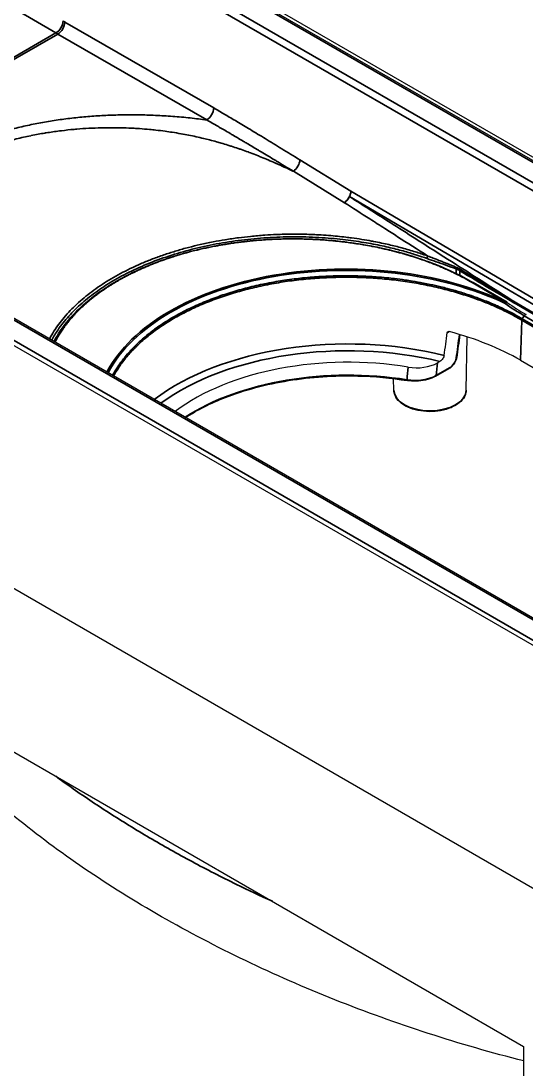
# Model space of a CAD drawing. Header units: millimetres. Extents: x 68 to 2000, y 100 to 2870.
# Drawn here: x 1371.3 to 1396.7, y 859.8 to 912.6 of the extents above; entities that cross this region are included whole.
import ezdxf

# ---------------------------------------------------------------- set-up
doc = ezdxf.new("R2010")
doc.units = ezdxf.units.MM
doc.header["$LTSCALE"] = 10
doc.layers.add('_Sichtbarkanten', color=7, linetype='Continuous', lineweight=25)
doc.layers.add('Sichtbar schmal (ISO)', color=7, linetype='Continuous', lineweight=35)

msp = doc.modelspace()

# ---------------------------------------------------------------- linework, layer by layer
at = {"layer": '_Sichtbarkanten'}
for p, q in [((1200.551, 982.347), (1554.104, 778.223)), ((1268.434, 979.842), (1549.869, 817.355)), ((1268.893, 979.754), (1549.614, 817.68)), ((1529.887, 805.826), (1248.465, 968.305)), ((1528.295, 805.371), (1247.573, 967.446)), ((1395.76, 898.433), (1394.048, 899.438)), ((1393.698, 893.998), (1393.755, 896.687)), ((1392.376, 895.452), (1392.254, 895.382)), ((1396.444, 895.512), (1405.884, 890.062)), ((1392.167, 894.702), (1392.838, 895.09)), ((1390.055, 893.998), (1390.042, 894.581)), ((1358.059, 883.163), (1396.596, 860.913)), ((1396.596, 860.913), (1396.596, 859.362))]:
    msp.add_line(p, q, dxfattribs=at)
msp.add_arc((1395.709, 898.346), 0.1, 54.9388, 59.5689, dxfattribs=at)
for centre, major_axis, ratio, start_param, end_param in [((689.228, 543.254), (563.407, 830.526), 0.524834, 5.465776, 5.467197), ((1387.74, 890.487), (12.309, 0), 0.57735, 0.785398, 1.142974), ((1387.74, 889.058), (-11, 0), 0.57735, 4.432819, 5.627663), ((1391.187, 895.995), (-1.505, 0.004), 0.575912, 1.295411, 2.360834)]:
    msp.add_ellipse(centre, major_axis=major_axis, ratio=ratio, start_param=start_param, end_param=end_param, dxfattribs=at)
for points, knots in [([(1372.912, 896.455), (1372.958, 896.543), (1373.007, 896.63), (1373.5, 897.456), (1374.15, 898.16), (1375.783, 899.402), (1376.79, 899.955), (1379.026, 900.835), (1380.284, 901.173), (1382.887, 901.593), (1384.263, 901.681), (1386.963, 901.6), (1388.32, 901.431), (1390.846, 900.858), (1392.047, 900.448), (1393.427, 899.785), (1393.745, 899.616), (1394.048, 899.438)], [0.719826, 0.719826, 0.719826, 0.719826, 0.813029, 0.813029, 1.614012, 1.614012, 2.424949, 2.424949, 3.237611, 3.237611, 4.04865, 4.04865, 4.859026, 4.859026, 5.669679, 5.669679, 5.925894, 5.925894, 5.925894, 5.925894]), ([(1392.747, 896.902), (1392.748, 896.91), (1392.751, 896.918), (1392.76, 896.934), (1392.768, 896.941), (1392.785, 896.952), (1392.796, 896.955), (1392.82, 896.958), (1392.833, 896.957), (1392.846, 896.953), (1392.846, 896.953), (1392.847, 896.953)], [0.00197055, 0.00197055, 0.00197055, 0.00197055, 0.0076791, 0.0076791, 0.0153582, 0.0153582, 0.02333262, 0.02333262, 0.03130704, 0.03130704, 0.03156747, 0.03156747, 0.03156747, 0.03156747]), ([(1392.588, 895.754), (1392.584, 895.732), (1392.577, 895.704), (1392.556, 895.652), (1392.537, 895.618), (1392.501, 895.564), (1392.475, 895.534), (1392.429, 895.489), (1392.4, 895.466), (1392.376, 895.452)], [-0.30703041, -0.30703041, -0.30703041, -0.30703041, -0.29054459, -0.29054459, -0.27133575, -0.27133575, -0.25125977, -0.25125977, -0.23076191, -0.23076191, -0.23076191, -0.23076191]), ([(1393.224, 895.644), (1393.217, 895.597), (1393.203, 895.547), (1393.163, 895.449), (1393.138, 895.401), (1393.079, 895.31), (1393.044, 895.266), (1392.969, 895.186), (1392.928, 895.15), (1392.87, 895.109), (1392.854, 895.099), (1392.838, 895.09)], [0, 0, 0, 0, 0.0332534, 0.0332534, 0.065591, 0.065591, 0.0984492, 0.0984492, 0.132874, 0.132874, 0.1457256, 0.1457256, 0.1457256, 0.1457256]), ([(1379.549, 892.624), (1380.147, 893.005), (1380.826, 893.346), (1382.539, 894.012), (1383.617, 894.3), (1385.878, 894.667), (1387.06, 894.745), (1389.077, 894.693), (1389.916, 894.615), (1390.728, 894.484)], [6.232826, 6.232826, 6.232826, 6.232826, 6.475912, 6.475912, 6.794462, 6.794462, 7.113268, 7.113268, 7.342355, 7.342355, 7.342355, 7.342355]), ([(1392.167, 894.702), (1392.048, 894.634), (1391.909, 894.577), (1391.614, 894.495), (1391.455, 894.469), (1391.136, 894.447), (1390.973, 894.452), (1390.787, 894.475), (1390.757, 894.479), (1390.728, 894.484)], [0, 0, 0, 0, 0.0985951, 0.0985951, 0.1950882, 0.1950882, 0.29103, 0.29103, 0.3090772, 0.3090772, 0.3090772, 0.3090772]), ([(1393.698, 893.998), (1393.695, 893.885), (1393.664, 893.773), (1393.549, 893.559), (1393.461, 893.456), (1393.235, 893.27), (1393.094, 893.187), (1392.776, 893.052), (1392.598, 893), (1392.226, 892.932), (1392.031, 892.916), (1391.643, 892.921), (1391.449, 892.942), (1391.083, 893.019), (1390.91, 893.075), (1390.6, 893.219), (1390.464, 893.306), (1390.245, 893.506), (1390.162, 893.618), (1390.076, 893.822), (1390.057, 893.909), (1390.055, 893.998)], [2.368537, 2.368537, 2.368537, 2.368537, 2.65779, 2.65779, 2.965652, 2.965652, 3.292478, 3.292478, 3.621661, 3.621661, 3.949316, 3.949316, 4.276354, 4.276354, 4.604191, 4.604191, 4.933501, 4.933501, 5.258891, 5.258891, 5.485444, 5.485444, 5.485444, 5.485444]), ([(1396.596, 860.179), (1396.498, 860.204), (1396.401, 860.229), (1396.303, 860.254), (1393.07, 861.087), (1389.864, 862.141), (1386.793, 863.379), (1383.722, 864.617), (1380.787, 866.04), (1378.088, 867.598), (1375.388, 869.157), (1372.924, 870.852), (1370.78, 872.625), (1368.635, 874.397), (1366.81, 876.249), (1365.367, 878.115), (1365.002, 878.587), (1364.661, 879.06), (1364.346, 879.533)], [0.0950371, 0.0950371, 0.0950371, 0.0950371, 0.1010675, 0.1010675, 0.1010675, 0.3005338, 0.3005338, 0.3005338, 0.5, 0.5, 0.5, 0.6994662, 0.6994662, 0.6994662, 0.8989325, 0.8989325, 0.8989325, 0.9493881, 0.9493881, 0.9493881, 0.9493881])]:
    msp.add_open_spline(points, degree=3, knots=knots, dxfattribs=at)
for points in [[(1374.332, 898.395), (1374.334, 898.396), (1374.336, 898.397), (1374.337, 898.398)], [(1395.767, 898.428), (1396.083, 898.206), (1396.4, 898.001), (1396.717, 897.815)], [(1393.383, 896.803), (1393.33, 896.417), (1393.277, 896.031), (1393.224, 895.644)]]:
    msp.add_open_spline(points, degree=3, dxfattribs=at)
at = {"layer": 'Sichtbar schmal (ISO)'}
for p, q in [((1549.744, 817.343), (1268.309, 979.829)), ((1267.425, 979.312), (1548.848, 816.833)), ((1548.671, 816.53), (1267.249, 979.009)), ((1373.016, 912.016), (1266.893, 973.938)), ((1529.762, 805.813), (1248.34, 968.293)), ((1247.443, 967.783), (1528.878, 805.296)), ((1380.97, 908.233), (1373.462, 912.567)), ((1359.488, 904.206), (1373.016, 912.016)), ((1359.581, 904.152), (1373.108, 911.962)), ((1380.616, 907.627), (1373.108, 911.962)), ((1387.888, 904.035), (1385.317, 905.616)), ((1387.557, 903.457), (1384.985, 905.039)), ((1407.81, 892.007), (1387.818, 903.764)), ((1407.878, 892.279), (1387.888, 904.035)), ((1393.195, 900.113), (1393.192, 899.898)), ((1393.382, 900.021), (1393.379, 899.804)), ((1395.71, 898.428), (1393.998, 899.433)), ((1407.647, 891.629), (1396.232, 898.333)), ((1407.661, 891.684), (1396.246, 898.387)), ((1396.444, 895.512), (1396.504, 897.536)), ((1407.356, 891.158), (1396.504, 897.536)), ((1396.618, 897.759), (1396.526, 897.604)), ((1407.378, 891.226), (1396.526, 897.604)), ((1407.472, 891.387), (1396.618, 897.759)), ((1392.838, 896.955), (1392.747, 896.902)), ((1392.188, 894.741), (1392.859, 895.128))]:
    msp.add_line(p, q, dxfattribs=at)
for centre, major_axis, ratio, start_param, end_param in [((1373.018, 912.423), (0.252, 0.432), 0.574372, 3.929636, 5.482984), ((1373.108, 912.37), (0.25, 0.433), 0.57735, 3.926992, 5.480334), ((1373.803, 934.987), (-11.822, 23.789), 0.585277, 2.413998, 2.418965), ((1373.108, 932.374), (-12.5, 21.651), 0.57735, 2.350959, 2.356194), ((1380.616, 908.036), (0.25, 0.433), 0.57735, 3.926991, 5.480334), ((1384.963, 905.419), (0.262, 0.426), 0.55888, 4.038057, 5.496129), ((1387.534, 903.838), (0.262, 0.426), 0.55888, 4.037901, 5.496128), ((1387.534, 903.838), (-0.269, -0.421), 0.567889, 0.905698, 1.752685), ((1387.534, 903.838), (0.253, 0.431), 0.572153, 4.873491, 5.484932), ((1385.072, 893.894), (-13.356, 0.101), 0.582329, 5.215995, 5.216644), ((1391.777, 900.687), (-0.0338, -0.0941), 0.416896, 3.928616, 5.390149), ((1387.739, 892.714), (12.695, -0.097), 0.582366, 0.896391, 2.852787), ((1387.738, 892.691), (12.625, -0.097), 0.58238, 0.896378, 2.853201), ((1393.258, 900.156), (-0.0367, -0.093), 0.555153, 4.561937, 5.39987), ((1393.453, 900.061), (-0.0512, -0.0859), 0.567728, 4.694265, 5.48847), ((1381.372, 907.789), (-19.075, 11.786), 0.012912, 2.261379, 2.473002), ((1383.36, 906.443), (-16.94, 10.37), 0.015382, 2.213229, 2.443185), ((1393.998, 899.352), (0.0507, 0.0862), 0.57229, 0.000001, 0.789724), ((1395.709, 898.346), (0.0507, 0.0862), 0.57229, 0, 0.789725), ((1395.709, 898.346), (0.0574, 0.0819), 0.509929, 6.283147, 7.878789), ((1395.709, 898.346), (0.0429, 0.0903), 0.507599, 0.742201, 1.509682), ((1395.036, 911.076), (7.411, -14.094), 0.487829, 5.522704, 5.617498), ((1396.302, 898.373), (-0.0506, -0.0862), 0.572217, 4.873156, 5.484595), ((1385.072, 893.892), (13.131, -0.1), 0.582366, 2.62738, 2.627601), ((1396.574, 897.574), (0.0502, 0.0865), 0.573981, 1.554727, 2.322739), ((1396.667, 897.729), (0.0506, 0.0862), 0.572499, 6.283135, 7.840696), ((1387.74, 889.255), (-12.257, 0), 0.57735, 4.305735, 5.634125), ((1387.74, 889.058), (-12.007, 0), 0.57735, 4.315929, 5.616717), ((613.862, 503.64), (624.096, 919.989), 0.524834, 5.467451, 5.468792), ((441.579, 374.839), (756.935, 1115.808), 0.524834, 5.50886, 5.509462), ((1392.891, 895.447), (-0.254, -0.341), 0.506793, 0.86671, 2.397666), ((1393.125, 895.658), (0.0991, -0.0137), 0.583356, 5.580624, 6.283185), ((1387.74, 888.403), (11.014, 0), 0.57735, 1.297024, 2.412778), ((296.649, 340.665), (870.3, 1213.531), 0.553427, 5.528311, 5.528849), ((1391.121, 895.361), (-1.505, 0.014), 0.578336, 1.304747, 2.364279), ((1392.117, 894.789), (0.05, -0.0866), 0.57735, 6.28318, 6.981317), ((1392.788, 895.176), (0.05, -0.0866), 0.57735, 0, 0.698132), ((1390.744, 894.582), (-0.016, -0.0987), 0.220752, 5.363323, 6.283187), ((1391.876, 894.011), (1.822, 0), 0.57735, 3.153936, 6.270842)]:
    msp.add_ellipse(centre, major_axis=major_axis, ratio=ratio, start_param=start_param, end_param=end_param, dxfattribs=at)
for points in [[(1385.317, 905.616), (1384.997, 905.812), (1384.386, 906.187), (1383.557, 906.694), (1382.808, 907.147), (1382.13, 907.552), (1381.518, 907.914), (1381.146, 908.131), (1380.97, 908.233)], [(1396.246, 898.387), (1395.061, 899.143), (1392.858, 900.548), (1390.118, 902.296), (1388.537, 903.305), (1387.818, 903.764)]]:
    msp.add_open_spline(points, degree=3, dxfattribs=at)
for points, knots in [([(1363.009, 902.173), (1363.075, 902.289), (1363.245, 902.573), (1363.591, 903.059), (1364.102, 903.65), (1364.759, 904.271), (1365.55, 904.882), (1366.436, 905.448), (1367.37, 905.943), (1368.302, 906.358), (1369.196, 906.694), (1370.033, 906.962), (1370.82, 907.177), (1371.581, 907.355), (1372.343, 907.506), (1373.121, 907.633), (1373.914, 907.734), (1374.715, 907.811), (1375.521, 907.862), (1376.339, 907.889), (1377.173, 907.89), (1378.025, 907.865), (1378.897, 907.813), (1379.795, 907.731), (1380.346, 907.664), (1380.616, 907.627)], [0.311186, 0.311186, 0.311186, 0.311186, 0.3333333, 0.3636364, 0.3939394, 0.4242424, 0.4545455, 0.4848485, 0.5151515, 0.5454545, 0.5757576, 0.6060606, 0.6363636, 0.6666667, 0.6969697, 0.7272727, 0.7575758, 0.7878788, 0.8181818, 0.8484848, 0.8787879, 0.9090909, 0.9393939, 0.969697, 1, 1, 1, 1]), ([(1384.985, 905.039), (1384.688, 905.219), (1384.403, 905.392), (1384.131, 905.556), (1384.109, 905.569), (1384.086, 905.583), (1384.064, 905.596), (1383.818, 905.745), (1383.582, 905.887), (1383.356, 906.022), (1383.313, 906.048), (1383.271, 906.073), (1383.229, 906.098), (1383.029, 906.218), (1382.838, 906.332), (1382.653, 906.442), (1382.593, 906.477), (1382.533, 906.513), (1382.475, 906.547), (1382.295, 906.654), (1382.123, 906.755), (1381.956, 906.853), (1381.901, 906.885), (1381.846, 906.917), (1381.792, 906.949), (1381.609, 907.056), (1381.434, 907.158), (1381.265, 907.256), (1381.235, 907.273), (1381.205, 907.29), (1381.176, 907.307), (1380.98, 907.42), (1380.793, 907.527), (1380.616, 907.627)], [0, 0, 0, 0, 0.1540501, 0.1540501, 0.1540501, 0.1666667, 0.1666667, 0.1666667, 0.3069509, 0.3069509, 0.3069509, 0.3333333, 0.3333333, 0.3333333, 0.4590457, 0.4590457, 0.4590457, 0.5, 0.5, 0.5, 0.6250424, 0.6250424, 0.6250424, 0.6666667, 0.6666667, 0.6666667, 0.8081362, 0.8081362, 0.8081362, 0.8333333, 0.8333333, 0.8333333, 1, 1, 1, 1]), ([(1363.746, 901.747), (1363.757, 901.772), (1363.768, 901.796), (1363.779, 901.82), (1363.815, 901.901), (1363.854, 901.983), (1363.897, 902.066), (1363.932, 902.135), (1363.97, 902.205), (1364.012, 902.277), (1364.065, 902.371), (1364.124, 902.467), (1364.189, 902.566), (1364.234, 902.635), (1364.283, 902.706), (1364.334, 902.778), (1364.414, 902.889), (1364.502, 903.003), (1364.599, 903.12), (1364.655, 903.188), (1364.714, 903.257), (1364.777, 903.327), (1364.892, 903.455), (1365.018, 903.587), (1365.155, 903.719), (1365.219, 903.781), (1365.286, 903.843), (1365.355, 903.905), (1365.511, 904.046), (1365.68, 904.187), (1365.857, 904.325), (1365.925, 904.377), (1365.993, 904.429), (1366.063, 904.48), (1366.26, 904.625), (1366.467, 904.765), (1366.68, 904.899), (1366.743, 904.939), (1366.807, 904.979), (1366.871, 905.017), (1367.101, 905.156), (1367.337, 905.287), (1367.576, 905.41), (1367.629, 905.437), (1367.682, 905.464), (1367.736, 905.491), (1367.988, 905.616), (1368.241, 905.732), (1368.492, 905.839), (1368.532, 905.856), (1368.572, 905.873), (1368.611, 905.889), (1368.874, 905.998), (1369.132, 906.096), (1369.384, 906.185), (1369.409, 906.194), (1369.435, 906.203), (1369.46, 906.212), (1369.723, 906.303), (1369.977, 906.384), (1370.225, 906.457), (1370.237, 906.461), (1370.25, 906.465), (1370.262, 906.468), (1370.52, 906.544), (1370.769, 906.61), (1371.014, 906.67), (1371.261, 906.731), (1371.502, 906.785), (1371.743, 906.834), (1371.752, 906.836), (1371.762, 906.838), (1371.771, 906.84), (1372.001, 906.886), (1372.231, 906.928), (1372.462, 906.967), (1372.483, 906.97), (1372.503, 906.973), (1372.523, 906.977), (1372.744, 907.012), (1372.967, 907.044), (1373.192, 907.073), (1373.224, 907.077), (1373.256, 907.081), (1373.288, 907.085), (1373.502, 907.111), (1373.717, 907.134), (1373.933, 907.154), (1373.977, 907.158), (1374.021, 907.162), (1374.065, 907.165), (1374.27, 907.183), (1374.475, 907.197), (1374.681, 907.208), (1374.736, 907.211), (1374.792, 907.214), (1374.847, 907.216), (1375.042, 907.225), (1375.237, 907.231), (1375.433, 907.235), (1375.5, 907.236), (1375.567, 907.237), (1375.634, 907.238), (1375.818, 907.239), (1376.004, 907.238), (1376.19, 907.235), (1376.269, 907.233), (1376.348, 907.232), (1376.427, 907.229), (1376.603, 907.224), (1376.78, 907.216), (1376.957, 907.207), (1377.049, 907.201), (1377.141, 907.196), (1377.233, 907.189), (1377.399, 907.178), (1377.567, 907.164), (1377.735, 907.148), (1377.84, 907.138), (1377.944, 907.128), (1378.05, 907.116), (1378.207, 907.099), (1378.365, 907.079), (1378.524, 907.058), (1378.641, 907.042), (1378.758, 907.025), (1378.875, 907.007), (1379.024, 906.985), (1379.173, 906.96), (1379.32, 906.934), (1379.45, 906.911), (1379.579, 906.887), (1379.705, 906.862), (1379.834, 906.836), (1379.961, 906.81), (1380.084, 906.783), (1380.215, 906.754), (1380.341, 906.725), (1380.462, 906.696), (1380.565, 906.671), (1380.664, 906.646), (1380.76, 906.622), (1380.881, 906.59), (1380.997, 906.559), (1381.109, 906.528), (1381.19, 906.506), (1381.269, 906.483), (1381.346, 906.461), (1381.46, 906.427), (1381.572, 906.394), (1381.68, 906.36), (1381.745, 906.34), (1381.81, 906.32), (1381.873, 906.299), (1381.986, 906.263), (1382.097, 906.226), (1382.206, 906.189), (1382.259, 906.171), (1382.312, 906.152), (1382.364, 906.134), (1382.478, 906.094), (1382.59, 906.054), (1382.7, 906.013), (1382.743, 905.997), (1382.787, 905.981), (1382.83, 905.965), (1382.945, 905.922), (1383.058, 905.878), (1383.171, 905.834), (1383.206, 905.82), (1383.241, 905.806), (1383.276, 905.792), (1383.395, 905.744), (1383.512, 905.697), (1383.628, 905.648), (1383.656, 905.636), (1383.685, 905.624), (1383.713, 905.612), (1383.836, 905.56), (1383.958, 905.508), (1384.079, 905.455), (1384.1, 905.445), (1384.122, 905.436), (1384.143, 905.426), (1384.271, 905.37), (1384.397, 905.313), (1384.523, 905.255), (1384.537, 905.249), (1384.552, 905.242), (1384.566, 905.235), (1384.698, 905.175), (1384.83, 905.113), (1384.961, 905.05), (1384.969, 905.046), (1384.977, 905.043), (1384.985, 905.039)], [0.362181, 0.362181, 0.362181, 0.362181, 0.3653846, 0.3653846, 0.3653846, 0.3759015, 0.3759015, 0.3759015, 0.3846154, 0.3846154, 0.3846154, 0.3959323, 0.3959323, 0.3959323, 0.4038462, 0.4038462, 0.4038462, 0.4160173, 0.4160173, 0.4160173, 0.4230769, 0.4230769, 0.4230769, 0.4361428, 0.4361428, 0.4361428, 0.4423077, 0.4423077, 0.4423077, 0.4562642, 0.4562642, 0.4562642, 0.4615385, 0.4615385, 0.4615385, 0.4763755, 0.4763755, 0.4763755, 0.4807692, 0.4807692, 0.4807692, 0.4964795, 0.4964795, 0.4964795, 0.5, 0.5, 0.5, 0.5165819, 0.5165819, 0.5165819, 0.5192308, 0.5192308, 0.5192308, 0.5366847, 0.5366847, 0.5366847, 0.5384615, 0.5384615, 0.5384615, 0.5567716, 0.5567716, 0.5567716, 0.5576923, 0.5576923, 0.5576923, 0.5768472, 0.5768472, 0.5768472, 0.5961538, 0.5961538, 0.5961538, 0.5969177, 0.5969177, 0.5969177, 0.6153846, 0.6153846, 0.6153846, 0.6170046, 0.6170046, 0.6170046, 0.6346154, 0.6346154, 0.6346154, 0.6371231, 0.6371231, 0.6371231, 0.6538462, 0.6538462, 0.6538462, 0.6572362, 0.6572362, 0.6572362, 0.6730769, 0.6730769, 0.6730769, 0.6773304, 0.6773304, 0.6773304, 0.6923077, 0.6923077, 0.6923077, 0.6974199, 0.6974199, 0.6974199, 0.7115385, 0.7115385, 0.7115385, 0.7175059, 0.7175059, 0.7175059, 0.7307692, 0.7307692, 0.7307692, 0.7376106, 0.7376106, 0.7376106, 0.75, 0.75, 0.75, 0.7577045, 0.7577045, 0.7577045, 0.7692308, 0.7692308, 0.7692308, 0.7776996, 0.7776996, 0.7776996, 0.7884615, 0.7884615, 0.7884615, 0.7979393, 0.7979393, 0.7979393, 0.8076923, 0.8076923, 0.8076923, 0.8181086, 0.8181086, 0.8181086, 0.8269231, 0.8269231, 0.8269231, 0.8380823, 0.8380823, 0.8380823, 0.8461538, 0.8461538, 0.8461538, 0.858153, 0.858153, 0.858153, 0.8653846, 0.8653846, 0.8653846, 0.8782757, 0.8782757, 0.8782757, 0.8846154, 0.8846154, 0.8846154, 0.8983804, 0.8983804, 0.8983804, 0.9038462, 0.9038462, 0.9038462, 0.918469, 0.918469, 0.918469, 0.9230769, 0.9230769, 0.9230769, 0.9385503, 0.9385503, 0.9385503, 0.9423077, 0.9423077, 0.9423077, 0.9586604, 0.9586604, 0.9586604, 0.9615385, 0.9615385, 0.9615385, 0.9787999, 0.9787999, 0.9787999, 0.9807692, 0.9807692, 0.9807692, 0.9988841, 0.9988841, 0.9988841, 1, 1, 1, 1]), ([(1391.773, 900.764), (1391.241, 901.103), (1390.731, 901.429), (1390.243, 901.741), (1390.023, 901.881), (1389.808, 902.019), (1389.597, 902.154), (1389.339, 902.318), (1389.088, 902.479), (1388.842, 902.636), (1388.395, 902.922), (1387.966, 903.196), (1387.557, 903.457)], [0, 0, 0, 0, 0.333333, 0.333333, 0.333333, 0.483465, 0.483465, 0.483465, 0.666667, 0.666667, 0.666667, 1, 1, 1, 1]), ([(1391.773, 900.764), (1391.6, 900.826), (1391.413, 900.89), (1391.211, 900.954), (1391.009, 901.019), (1390.792, 901.084), (1390.558, 901.149), (1390.523, 901.159), (1390.488, 901.168), (1390.452, 901.178), (1390.249, 901.233), (1390.032, 901.287), (1389.802, 901.341), (1389.561, 901.396), (1389.305, 901.451), (1389.03, 901.503), (1388.995, 901.509), (1388.961, 901.516), (1388.926, 901.522), (1388.611, 901.58), (1388.273, 901.634), (1387.912, 901.682), (1387.822, 901.694), (1387.731, 901.706), (1387.638, 901.717), (1387.358, 901.75), (1387.065, 901.779), (1386.755, 901.803), (1386.593, 901.816), (1386.427, 901.827), (1386.258, 901.836), (1385.996, 901.85), (1385.727, 901.86), (1385.459, 901.866), (1385.269, 901.869), (1385.079, 901.87), (1384.889, 901.869), (1384.639, 901.867), (1384.389, 901.861), (1384.14, 901.851), (1383.94, 901.843), (1383.74, 901.832), (1383.54, 901.819), (1383.303, 901.803), (1383.067, 901.783), (1382.832, 901.759), (1382.627, 901.738), (1382.422, 901.715), (1382.219, 901.689), (1381.991, 901.659), (1381.766, 901.626), (1381.542, 901.59), (1381.338, 901.556), (1381.135, 901.52), (1380.934, 901.481), (1380.718, 901.439), (1380.505, 901.394), (1380.293, 901.346), (1380.093, 901.3), (1379.895, 901.251), (1379.699, 901.2), (1379.495, 901.146), (1379.293, 901.09), (1379.095, 901.03), (1378.902, 900.972), (1378.711, 900.911), (1378.523, 900.848), (1378.331, 900.783), (1378.142, 900.715), (1377.956, 900.644), (1377.774, 900.575), (1377.594, 900.503), (1377.418, 900.429), (1377.238, 900.353), (1377.062, 900.274), (1376.89, 900.193), (1376.721, 900.114), (1376.555, 900.032), (1376.394, 899.948), (1376.229, 899.862), (1376.068, 899.774), (1375.912, 899.683), (1375.757, 899.594), (1375.606, 899.502), (1375.46, 899.408), (1375.312, 899.314), (1375.168, 899.217), (1375.029, 899.118), (1374.89, 899.02), (1374.756, 898.919), (1374.626, 898.817), (1374.495, 898.714), (1374.369, 898.609), (1374.248, 898.502), (1374.127, 898.396), (1374.011, 898.288), (1373.9, 898.178), (1373.788, 898.069), (1373.682, 897.957), (1373.58, 897.845), (1373.478, 897.731), (1373.381, 897.616), (1373.289, 897.499), (1373.199, 897.385), (1373.114, 897.269), (1373.033, 897.152), (1372.95, 897.031), (1372.873, 896.909), (1372.801, 896.786), (1372.762, 896.719), (1372.725, 896.652), (1372.689, 896.584)], [0, 0, 0, 0, 0.0333333, 0.0333333, 0.0333333, 0.0666667, 0.0666667, 0.0666667, 0.0716114, 0.0716114, 0.0716114, 0.1, 0.1, 0.1, 0.1296221, 0.1296221, 0.1296221, 0.1333333, 0.1333333, 0.1333333, 0.1666667, 0.1666667, 0.1666667, 0.1749746, 0.1749746, 0.1749746, 0.2, 0.2, 0.2, 0.2130561, 0.2130561, 0.2130561, 0.2333333, 0.2333333, 0.2333333, 0.2476981, 0.2476981, 0.2476981, 0.2666667, 0.2666667, 0.2666667, 0.2819016, 0.2819016, 0.2819016, 0.3, 0.3, 0.3, 0.3157538, 0.3157538, 0.3157538, 0.3333333, 0.3333333, 0.3333333, 0.349394, 0.349394, 0.349394, 0.3666667, 0.3666667, 0.3666667, 0.3830033, 0.3830033, 0.3830033, 0.4, 0.4, 0.4, 0.4164868, 0.4164868, 0.4164868, 0.4333333, 0.4333333, 0.4333333, 0.4498342, 0.4498342, 0.4498342, 0.4666667, 0.4666667, 0.4666667, 0.4831905, 0.4831905, 0.4831905, 0.5, 0.5, 0.5, 0.51661, 0.51661, 0.51661, 0.5333333, 0.5333333, 0.5333333, 0.5499662, 0.5499662, 0.5499662, 0.5666667, 0.5666667, 0.5666667, 0.5833173, 0.5833173, 0.5833173, 0.6, 0.6, 0.6, 0.616806, 0.616806, 0.616806, 0.6333333, 0.6333333, 0.6333333, 0.6504177, 0.6504177, 0.6504177, 0.6596625, 0.6596625, 0.6596625, 0.6596625]), ([(1391.725, 900.639), (1391.554, 900.701), (1391.182, 900.827), (1390.534, 901.021), (1389.787, 901.212), (1388.921, 901.394), (1387.913, 901.555), (1386.771, 901.678), (1385.455, 901.744), (1384.145, 901.729), (1382.846, 901.637), (1381.561, 901.468), (1380.32, 901.226), (1379.129, 900.912), (1377.997, 900.528), (1376.936, 900.079), (1375.965, 899.573), (1375.087, 899.011), (1374.31, 898.398), (1373.646, 897.744), (1373.149, 897.115), (1372.895, 896.7), (1372.799, 896.521)], [0, 0, 0, 0, 0.0333333, 0.0666667, 0.1, 0.1333333, 0.1666667, 0.2, 0.2333333, 0.2666667, 0.3, 0.3333333, 0.3666667, 0.4, 0.4333333, 0.4666667, 0.5, 0.5333333, 0.5666667, 0.6, 0.6333333, 0.6581402, 0.6581402, 0.6581402, 0.6581402]), ([(1393.998, 899.433), (1393.877, 899.504), (1393.76, 899.57), (1393.646, 899.632), (1393.639, 899.636), (1393.632, 899.64), (1393.624, 899.644), (1393.52, 899.7), (1393.419, 899.753), (1393.322, 899.802), (1393.307, 899.81), (1393.292, 899.817), (1393.278, 899.825), (1393.189, 899.869), (1393.105, 899.911), (1393.023, 899.95), (1393.003, 899.959), (1392.983, 899.968), (1392.964, 899.978), (1392.886, 900.014), (1392.81, 900.049), (1392.734, 900.083), (1392.713, 900.093), (1392.692, 900.103), (1392.67, 900.112), (1392.595, 900.146), (1392.519, 900.179), (1392.441, 900.211), (1392.42, 900.22), (1392.398, 900.23), (1392.377, 900.239), (1392.296, 900.272), (1392.214, 900.306), (1392.129, 900.34), (1392.108, 900.348), (1392.087, 900.356), (1392.066, 900.364), (1391.976, 900.4), (1391.883, 900.436), (1391.785, 900.472), (1391.766, 900.479), (1391.747, 900.486), (1391.728, 900.493), (1391.623, 900.531), (1391.513, 900.57), (1391.398, 900.61), (1391.382, 900.615), (1391.365, 900.621), (1391.349, 900.626), (1391.227, 900.668), (1391.099, 900.71), (1390.963, 900.752), (1390.95, 900.756), (1390.937, 900.76), (1390.924, 900.764), (1390.784, 900.807), (1390.637, 900.851), (1390.485, 900.894), (1390.473, 900.897), (1390.462, 900.9), (1390.45, 900.904), (1390.298, 900.946), (1390.141, 900.988), (1389.982, 901.028), (1389.969, 901.031), (1389.956, 901.034), (1389.942, 901.038), (1389.788, 901.076), (1389.632, 901.112), (1389.478, 901.147), (1389.46, 901.151), (1389.443, 901.155), (1389.425, 901.158), (1389.278, 901.191), (1389.133, 901.221), (1388.992, 901.248), (1388.967, 901.253), (1388.943, 901.258), (1388.92, 901.262), (1388.786, 901.288), (1388.656, 901.311), (1388.529, 901.333), (1388.5, 901.338), (1388.471, 901.343), (1388.442, 901.348), (1388.322, 901.367), (1388.206, 901.386), (1388.091, 901.403), (1388.057, 901.408), (1388.023, 901.413), (1387.99, 901.418), (1387.884, 901.433), (1387.78, 901.447), (1387.679, 901.46), (1387.64, 901.465), (1387.601, 901.47), (1387.563, 901.474), (1387.474, 901.485), (1387.388, 901.495), (1387.305, 901.504), (1387.26, 901.509), (1387.216, 901.514), (1387.173, 901.518), (1387.103, 901.525), (1387.037, 901.532), (1386.973, 901.538), (1386.924, 901.542), (1386.877, 901.547), (1386.831, 901.551), (1386.778, 901.555), (1386.726, 901.56), (1386.677, 901.564), (1386.627, 901.567), (1386.579, 901.571), (1386.532, 901.575), (1386.488, 901.578), (1386.445, 901.581), (1386.403, 901.584), (1386.354, 901.587), (1386.306, 901.59), (1386.258, 901.593), (1386.218, 901.595), (1386.178, 901.597), (1386.138, 901.6), (1386.09, 901.602), (1386.041, 901.605), (1385.992, 901.607), (1385.953, 901.609), (1385.913, 901.611), (1385.873, 901.612), (1385.823, 901.615), (1385.773, 901.616), (1385.724, 901.618), (1385.684, 901.62), (1385.645, 901.621), (1385.606, 901.622), (1385.555, 901.624), (1385.505, 901.625), (1385.454, 901.626), (1385.416, 901.627), (1385.378, 901.628), (1385.339, 901.628), (1385.288, 901.629), (1385.236, 901.63), (1385.185, 901.63), (1385.148, 901.631), (1385.11, 901.631), (1385.073, 901.631), (1385.021, 901.632), (1384.968, 901.632), (1384.916, 901.632), (1384.879, 901.631), (1384.843, 901.631), (1384.806, 901.631), (1384.753, 901.631), (1384.7, 901.63), (1384.647, 901.629), (1384.611, 901.629), (1384.575, 901.628), (1384.539, 901.627), (1384.486, 901.626), (1384.432, 901.625), (1384.378, 901.624), (1384.343, 901.623), (1384.308, 901.622), (1384.273, 901.621), (1384.219, 901.619), (1384.164, 901.617), (1384.11, 901.615), (1384.075, 901.613), (1384.041, 901.612), (1384.007, 901.61), (1383.952, 901.608), (1383.897, 901.605), (1383.842, 901.602), (1383.808, 901.601), (1383.775, 901.599), (1383.742, 901.597), (1383.686, 901.594), (1383.63, 901.59), (1383.574, 901.587), (1383.542, 901.585), (1383.509, 901.583), (1383.477, 901.58), (1383.42, 901.576), (1383.363, 901.572), (1383.307, 901.568), (1383.276, 901.565), (1383.244, 901.563), (1383.213, 901.56), (1383.156, 901.556), (1383.099, 901.551), (1383.042, 901.546), (1383.011, 901.543), (1382.98, 901.54), (1382.949, 901.537), (1382.892, 901.532), (1382.834, 901.526), (1382.776, 901.52), (1382.743, 901.517), (1382.709, 901.513), (1382.675, 901.51), (1382.618, 901.503), (1382.56, 901.497), (1382.5, 901.49), (1382.461, 901.485), (1382.421, 901.481), (1382.381, 901.476), (1382.323, 901.469), (1382.263, 901.461), (1382.202, 901.453), (1382.154, 901.447), (1382.104, 901.44), (1382.053, 901.433), (1381.994, 901.425), (1381.933, 901.416), (1381.87, 901.407), (1381.809, 901.398), (1381.746, 901.388), (1381.681, 901.378), (1381.62, 901.369), (1381.558, 901.358), (1381.493, 901.348), (1381.417, 901.335), (1381.338, 901.321), (1381.256, 901.307), (1381.192, 901.295), (1381.127, 901.283), (1381.059, 901.27), (1380.969, 901.253), (1380.877, 901.235), (1380.783, 901.215), (1380.714, 901.201), (1380.644, 901.187), (1380.574, 901.171), (1380.48, 901.151), (1380.385, 901.129), (1380.29, 901.107), (1380.219, 901.091), (1380.148, 901.074), (1380.078, 901.057), (1379.986, 901.034), (1379.895, 901.011), (1379.804, 900.987), (1379.733, 900.968), (1379.663, 900.949), (1379.593, 900.93), (1379.504, 900.906), (1379.415, 900.88), (1379.327, 900.855), (1379.256, 900.834), (1379.185, 900.813), (1379.115, 900.791), (1379.03, 900.765), (1378.945, 900.738), (1378.861, 900.711), (1378.79, 900.688), (1378.719, 900.664), (1378.649, 900.641), (1378.57, 900.614), (1378.493, 900.587), (1378.417, 900.56), (1378.345, 900.535), (1378.275, 900.509), (1378.205, 900.483), (1378.134, 900.456), (1378.065, 900.43), (1377.996, 900.403), (1377.925, 900.376), (1377.855, 900.348), (1377.786, 900.32), (1377.722, 900.294), (1377.658, 900.267), (1377.595, 900.24), (1377.525, 900.211), (1377.456, 900.181), (1377.388, 900.151), (1377.329, 900.125), (1377.272, 900.099), (1377.215, 900.073), (1377.145, 900.041), (1377.077, 900.009), (1377.01, 899.977), (1376.959, 899.953), (1376.908, 899.928), (1376.859, 899.904), (1376.79, 899.87), (1376.723, 899.836), (1376.658, 899.802), (1376.613, 899.779), (1376.569, 899.756), (1376.525, 899.733), (1376.458, 899.697), (1376.393, 899.662), (1376.329, 899.626), (1376.289, 899.604), (1376.249, 899.581), (1376.209, 899.559), (1376.144, 899.522), (1376.081, 899.485), (1376.018, 899.448), (1375.98, 899.425), (1375.942, 899.402), (1375.904, 899.379), (1375.842, 899.341), (1375.78, 899.302), (1375.718, 899.263), (1375.68, 899.239), (1375.643, 899.215), (1375.605, 899.19), (1375.544, 899.15), (1375.484, 899.11), (1375.423, 899.068), (1375.385, 899.042), (1375.346, 899.015), (1375.308, 898.988), (1375.249, 898.946), (1375.189, 898.903), (1375.13, 898.859), (1375.091, 898.831), (1375.053, 898.802), (1375.015, 898.773), (1374.957, 898.728), (1374.899, 898.683), (1374.841, 898.637), (1374.803, 898.607), (1374.766, 898.576), (1374.728, 898.545), (1374.672, 898.499), (1374.616, 898.451), (1374.561, 898.403), (1374.523, 898.37), (1374.486, 898.337), (1374.449, 898.304), (1374.395, 898.255), (1374.341, 898.205), (1374.288, 898.155), (1374.251, 898.12), (1374.214, 898.084), (1374.178, 898.048), (1374.126, 897.997), (1374.075, 897.945), (1374.025, 897.892), (1373.989, 897.855), (1373.954, 897.817), (1373.92, 897.779), (1373.871, 897.726), (1373.822, 897.671), (1373.775, 897.617), (1373.742, 897.578), (1373.709, 897.539), (1373.677, 897.5), (1373.632, 897.444), (1373.587, 897.388), (1373.543, 897.331), (1373.512, 897.291), (1373.482, 897.251), (1373.453, 897.211), (1373.41, 897.152), (1373.369, 897.094), (1373.328, 897.034), (1373.303, 896.997), (1373.278, 896.96), (1373.254, 896.923), (1373.214, 896.86), (1373.176, 896.798), (1373.14, 896.738), (1373.123, 896.71), (1373.107, 896.683), (1373.092, 896.656), (1373.055, 896.59), (1373.021, 896.528), (1372.99, 896.469), (1372.982, 896.454), (1372.974, 896.439), (1372.967, 896.424)], [0, 0, 0, 0, 0.0094799, 0.0094799, 0.0094799, 0.010101, 0.010101, 0.010101, 0.0188383, 0.0188383, 0.0188383, 0.020202, 0.020202, 0.020202, 0.0283481, 0.0283481, 0.0283481, 0.030303, 0.030303, 0.030303, 0.0381788, 0.0381788, 0.0381788, 0.040404, 0.040404, 0.040404, 0.0483128, 0.0483128, 0.0483128, 0.0505051, 0.0505051, 0.0505051, 0.0586331, 0.0586331, 0.0586331, 0.0606061, 0.0606061, 0.0606061, 0.0690847, 0.0690847, 0.0690847, 0.0707071, 0.0707071, 0.0707071, 0.0795686, 0.0795686, 0.0795686, 0.0808081, 0.0808081, 0.0808081, 0.0900291, 0.0900291, 0.0900291, 0.0909091, 0.0909091, 0.0909091, 0.1003077, 0.1003077, 0.1003077, 0.1010101, 0.1010101, 0.1010101, 0.1103385, 0.1103385, 0.1103385, 0.1111111, 0.1111111, 0.1111111, 0.1201683, 0.1201683, 0.1201683, 0.1212121, 0.1212121, 0.1212121, 0.1298428, 0.1298428, 0.1298428, 0.1313131, 0.1313131, 0.1313131, 0.139512, 0.139512, 0.139512, 0.1414141, 0.1414141, 0.1414141, 0.1492049, 0.1492049, 0.1492049, 0.1515152, 0.1515152, 0.1515152, 0.1587897, 0.1587897, 0.1587897, 0.1616162, 0.1616162, 0.1616162, 0.1681673, 0.1681673, 0.1681673, 0.1717172, 0.1717172, 0.1717172, 0.1774579, 0.1774579, 0.1774579, 0.1818182, 0.1818182, 0.1818182, 0.1868828, 0.1868828, 0.1868828, 0.1919192, 0.1919192, 0.1919192, 0.1965833, 0.1965833, 0.1965833, 0.2020202, 0.2020202, 0.2020202, 0.2065594, 0.2065594, 0.2065594, 0.2121212, 0.2121212, 0.2121212, 0.2166179, 0.2166179, 0.2166179, 0.2222222, 0.2222222, 0.2222222, 0.2266212, 0.2266212, 0.2266212, 0.2323232, 0.2323232, 0.2323232, 0.2366234, 0.2366234, 0.2366234, 0.2424242, 0.2424242, 0.2424242, 0.2466378, 0.2466378, 0.2466378, 0.2525253, 0.2525253, 0.2525253, 0.2566518, 0.2566518, 0.2566518, 0.2626263, 0.2626263, 0.2626263, 0.2666624, 0.2666624, 0.2666624, 0.2727273, 0.2727273, 0.2727273, 0.2766712, 0.2766712, 0.2766712, 0.2828283, 0.2828283, 0.2828283, 0.2866822, 0.2866822, 0.2866822, 0.2929293, 0.2929293, 0.2929293, 0.2967018, 0.2967018, 0.2967018, 0.3030303, 0.3030303, 0.3030303, 0.306709, 0.306709, 0.306709, 0.3131313, 0.3131313, 0.3131313, 0.3166974, 0.3166974, 0.3166974, 0.3232323, 0.3232323, 0.3232323, 0.3267874, 0.3267874, 0.3267874, 0.3333333, 0.3333333, 0.3333333, 0.3370944, 0.3370944, 0.3370944, 0.3434343, 0.3434343, 0.3434343, 0.3475814, 0.3475814, 0.3475814, 0.3535354, 0.3535354, 0.3535354, 0.3582097, 0.3582097, 0.3582097, 0.3636364, 0.3636364, 0.3636364, 0.3688724, 0.3688724, 0.3688724, 0.3737374, 0.3737374, 0.3737374, 0.379407, 0.379407, 0.379407, 0.3838384, 0.3838384, 0.3838384, 0.3896739, 0.3896739, 0.3896739, 0.3939394, 0.3939394, 0.3939394, 0.3997054, 0.3997054, 0.3997054, 0.4040404, 0.4040404, 0.4040404, 0.4097116, 0.4097116, 0.4097116, 0.4141414, 0.4141414, 0.4141414, 0.4197483, 0.4197483, 0.4197483, 0.4242424, 0.4242424, 0.4242424, 0.4296855, 0.4296855, 0.4296855, 0.4343434, 0.4343434, 0.4343434, 0.439538, 0.439538, 0.439538, 0.4444444, 0.4444444, 0.4444444, 0.4494204, 0.4494204, 0.4494204, 0.4545455, 0.4545455, 0.4545455, 0.45933, 0.45933, 0.45933, 0.4646465, 0.4646465, 0.4646465, 0.4691833, 0.4691833, 0.4691833, 0.4747475, 0.4747475, 0.4747475, 0.4789945, 0.4789945, 0.4789945, 0.4848485, 0.4848485, 0.4848485, 0.4888497, 0.4888497, 0.4888497, 0.4949495, 0.4949495, 0.4949495, 0.4987918, 0.4987918, 0.4987918, 0.5050505, 0.5050505, 0.5050505, 0.5088419, 0.5088419, 0.5088419, 0.5151515, 0.5151515, 0.5151515, 0.5190039, 0.5190039, 0.5190039, 0.5252525, 0.5252525, 0.5252525, 0.529197, 0.529197, 0.529197, 0.5353535, 0.5353535, 0.5353535, 0.5393498, 0.5393498, 0.5393498, 0.5454545, 0.5454545, 0.5454545, 0.549498, 0.549498, 0.549498, 0.5555556, 0.5555556, 0.5555556, 0.5596729, 0.5596729, 0.5596729, 0.5656566, 0.5656566, 0.5656566, 0.5698309, 0.5698309, 0.5698309, 0.5757576, 0.5757576, 0.5757576, 0.5799323, 0.5799323, 0.5799323, 0.5858586, 0.5858586, 0.5858586, 0.5900272, 0.5900272, 0.5900272, 0.5959596, 0.5959596, 0.5959596, 0.6000942, 0.6000942, 0.6000942, 0.6060606, 0.6060606, 0.6060606, 0.6098268, 0.6098268, 0.6098268, 0.6161616, 0.6161616, 0.6161616, 0.6191081, 0.6191081, 0.6191081, 0.6262626, 0.6262626, 0.6262626, 0.6281024, 0.6281024, 0.6281024, 0.6281024]), ([(1393.195, 900.113), (1393.02, 900.181), (1392.849, 900.244), (1392.681, 900.304), (1392.514, 900.363), (1392.35, 900.42), (1392.191, 900.475), (1392.031, 900.531), (1391.876, 900.585), (1391.725, 900.639)], [0, 0, 0, 0, 0.3333333, 0.3333333, 0.3333333, 0.6666667, 0.6666667, 0.6666667, 1, 1, 1, 1]), ([(1393.212, 900.19), (1393.149, 900.217), (1393.086, 900.244), (1393.023, 900.27), (1392.965, 900.294), (1392.908, 900.317), (1392.851, 900.34), (1392.803, 900.36), (1392.754, 900.379), (1392.707, 900.398), (1392.698, 900.402), (1392.689, 900.405), (1392.68, 900.409), (1392.616, 900.434), (1392.552, 900.459), (1392.489, 900.484), (1392.416, 900.512), (1392.345, 900.54), (1392.274, 900.568), (1392.258, 900.574), (1392.242, 900.58), (1392.226, 900.586), (1392.162, 900.611), (1392.099, 900.636), (1392.037, 900.66), (1391.947, 900.695), (1391.859, 900.729), (1391.773, 900.764)], [0, 0, 0, 0, 0.122778, 0.122778, 0.122778, 0.236478, 0.236478, 0.236478, 0.333333, 0.333333, 0.333333, 0.35135, 0.35135, 0.35135, 0.482502, 0.482502, 0.482502, 0.632881, 0.632881, 0.632881, 0.666667, 0.666667, 0.666667, 0.803535, 0.803535, 0.803535, 1, 1, 1, 1]), ([(1393.382, 900.021), (1393.354, 900.038), (1393.324, 900.054), (1393.293, 900.069), (1393.262, 900.085), (1393.229, 900.099), (1393.195, 900.113)], [0, 0, 0, 0, 0.5, 0.5, 0.5, 1, 1, 1, 1]), ([(1393.405, 900.091), (1393.376, 900.109), (1393.345, 900.126), (1393.313, 900.142), (1393.281, 900.159), (1393.247, 900.175), (1393.212, 900.19)], [0, 0, 0, 0, 0.5, 0.5, 0.5, 1, 1, 1, 1]), ([(1396.526, 897.604), (1396.411, 897.672), (1396.289, 897.741), (1396.16, 897.811), (1396.031, 897.881), (1395.896, 897.951), (1395.75, 898.024), (1395.604, 898.096), (1395.448, 898.17), (1395.277, 898.247), (1395.238, 898.265), (1395.198, 898.283), (1395.157, 898.301), (1395.021, 898.36), (1394.876, 898.421), (1394.722, 898.483), (1394.616, 898.525), (1394.505, 898.569), (1394.388, 898.612), (1394.285, 898.651), (1394.176, 898.69), (1394.063, 898.73), (1393.911, 898.783), (1393.75, 898.837), (1393.582, 898.89), (1393.483, 898.921), (1393.381, 898.952), (1393.277, 898.983), (1393.103, 899.034), (1392.925, 899.084), (1392.744, 899.131), (1392.636, 899.159), (1392.528, 899.187), (1392.419, 899.213), (1392.24, 899.257), (1392.06, 899.297), (1391.879, 899.335), (1391.764, 899.36), (1391.649, 899.383), (1391.534, 899.405), (1391.354, 899.44), (1391.172, 899.472), (1390.99, 899.502), (1390.87, 899.521), (1390.749, 899.54), (1390.627, 899.557), (1390.447, 899.583), (1390.265, 899.607), (1390.082, 899.629), (1389.957, 899.643), (1389.831, 899.657), (1389.705, 899.669), (1389.524, 899.687), (1389.343, 899.702), (1389.162, 899.716), (1389.031, 899.725), (1388.901, 899.733), (1388.77, 899.74), (1388.591, 899.75), (1388.412, 899.757), (1388.233, 899.762), (1388.099, 899.766), (1387.964, 899.769), (1387.83, 899.77), (1387.654, 899.772), (1387.478, 899.771), (1387.302, 899.768), (1387.164, 899.766), (1387.027, 899.763), (1386.889, 899.758), (1386.717, 899.752), (1386.544, 899.744), (1386.373, 899.734), (1386.233, 899.726), (1386.093, 899.716), (1385.954, 899.705), (1385.786, 899.692), (1385.618, 899.676), (1385.451, 899.659), (1385.31, 899.644), (1385.169, 899.628), (1385.028, 899.61), (1384.866, 899.59), (1384.704, 899.568), (1384.543, 899.544), (1384.401, 899.522), (1384.259, 899.5), (1384.118, 899.475), (1383.962, 899.449), (1383.807, 899.42), (1383.652, 899.389), (1383.51, 899.361), (1383.369, 899.332), (1383.229, 899.301), (1383.08, 899.267), (1382.931, 899.233), (1382.785, 899.196), (1382.644, 899.161), (1382.504, 899.125), (1382.365, 899.087), (1382.224, 899.048), (1382.084, 899.008), (1381.945, 898.966), (1381.806, 898.924), (1381.668, 898.88), (1381.532, 898.835), (1381.399, 898.791), (1381.268, 898.746), (1381.138, 898.699), (1381.002, 898.65), (1380.867, 898.6), (1380.734, 898.548), (1380.611, 898.499), (1380.488, 898.449), (1380.368, 898.398), (1380.236, 898.342), (1380.106, 898.285), (1379.977, 898.226), (1379.863, 898.173), (1379.75, 898.119), (1379.639, 898.064), (1379.512, 898.001), (1379.387, 897.936), (1379.264, 897.87), (1379.16, 897.814), (1379.057, 897.757), (1378.956, 897.699), (1378.835, 897.629), (1378.717, 897.558), (1378.601, 897.485), (1378.506, 897.426), (1378.413, 897.366), (1378.322, 897.304), (1378.208, 897.228), (1378.097, 897.15), (1377.989, 897.071), (1377.905, 897.009), (1377.822, 896.947), (1377.741, 896.883), (1377.636, 896.8), (1377.533, 896.716), (1377.434, 896.631), (1377.36, 896.567), (1377.287, 896.503), (1377.216, 896.438), (1377.12, 896.349), (1377.027, 896.258), (1376.937, 896.167), (1376.873, 896.102), (1376.811, 896.036), (1376.751, 895.97), (1376.664, 895.876), (1376.582, 895.78), (1376.503, 895.683), (1376.449, 895.617), (1376.397, 895.55), (1376.347, 895.483), (1376.272, 895.383), (1376.2, 895.282), (1376.133, 895.18), (1376.089, 895.114), (1376.047, 895.047), (1376.007, 894.98), (1375.96, 894.902), (1375.916, 894.824), (1375.874, 894.746)], [0, 0, 0, 0, 0.0212766, 0.0212766, 0.0212766, 0.0425532, 0.0425532, 0.0425532, 0.0638298, 0.0638298, 0.0638298, 0.0687655, 0.0687655, 0.0687655, 0.0851064, 0.0851064, 0.0851064, 0.0963715, 0.0963715, 0.0963715, 0.106383, 0.106383, 0.106383, 0.1197242, 0.1197242, 0.1197242, 0.1276596, 0.1276596, 0.1276596, 0.1409791, 0.1409791, 0.1409791, 0.1489362, 0.1489362, 0.1489362, 0.1619708, 0.1619708, 0.1619708, 0.1702128, 0.1702128, 0.1702128, 0.1830332, 0.1830332, 0.1830332, 0.1914894, 0.1914894, 0.1914894, 0.2040942, 0.2040942, 0.2040942, 0.212766, 0.212766, 0.212766, 0.2251574, 0.2251574, 0.2251574, 0.2340426, 0.2340426, 0.2340426, 0.2462127, 0.2462127, 0.2462127, 0.2553191, 0.2553191, 0.2553191, 0.2672671, 0.2672671, 0.2672671, 0.2765957, 0.2765957, 0.2765957, 0.2883237, 0.2883237, 0.2883237, 0.2978723, 0.2978723, 0.2978723, 0.3093841, 0.3093841, 0.3093841, 0.3191489, 0.3191489, 0.3191489, 0.3304459, 0.3304459, 0.3304459, 0.3404255, 0.3404255, 0.3404255, 0.3515016, 0.3515016, 0.3515016, 0.3617021, 0.3617021, 0.3617021, 0.3725526, 0.3725526, 0.3725526, 0.3829787, 0.3829787, 0.3829787, 0.3936053, 0.3936053, 0.3936053, 0.4042553, 0.4042553, 0.4042553, 0.4146442, 0.4146442, 0.4146442, 0.4255319, 0.4255319, 0.4255319, 0.4356869, 0.4356869, 0.4356869, 0.4468085, 0.4468085, 0.4468085, 0.4567308, 0.4567308, 0.4567308, 0.4680851, 0.4680851, 0.4680851, 0.4777754, 0.4777754, 0.4777754, 0.4893617, 0.4893617, 0.4893617, 0.4988219, 0.4988219, 0.4988219, 0.5106383, 0.5106383, 0.5106383, 0.5198637, 0.5198637, 0.5198637, 0.5319149, 0.5319149, 0.5319149, 0.5409076, 0.5409076, 0.5409076, 0.5531915, 0.5531915, 0.5531915, 0.5619457, 0.5619457, 0.5619457, 0.5744681, 0.5744681, 0.5744681, 0.5829877, 0.5829877, 0.5829877, 0.5957447, 0.5957447, 0.5957447, 0.6040232, 0.6040232, 0.6040232, 0.6136294, 0.6136294, 0.6136294, 0.6136294]), ([(1396.504, 897.536), (1396.389, 897.603), (1396.268, 897.672), (1396.139, 897.742), (1396.011, 897.812), (1395.876, 897.882), (1395.73, 897.954), (1395.584, 898.027), (1395.428, 898.101), (1395.259, 898.177), (1395.089, 898.254), (1394.905, 898.332), (1394.705, 898.413), (1394.505, 898.493), (1394.288, 898.575), (1394.047, 898.659), (1393.806, 898.743), (1393.54, 898.83), (1393.263, 898.912), (1392.986, 898.993), (1392.698, 899.071), (1392.407, 899.141), (1392.116, 899.212), (1391.822, 899.275), (1391.524, 899.333), (1391.226, 899.39), (1390.925, 899.441), (1390.62, 899.485), (1390.316, 899.529), (1390.009, 899.566), (1389.7, 899.596), (1389.391, 899.627), (1389.08, 899.65), (1388.768, 899.667), (1388.456, 899.684), (1388.143, 899.694), (1387.83, 899.697), (1387.517, 899.7), (1387.203, 899.696), (1386.891, 899.685), (1386.579, 899.674), (1386.267, 899.656), (1385.958, 899.632), (1385.648, 899.607), (1385.34, 899.576), (1385.034, 899.538), (1384.729, 899.5), (1384.426, 899.455), (1384.127, 899.403), (1383.827, 899.351), (1383.531, 899.293), (1383.239, 899.229), (1382.948, 899.164), (1382.66, 899.093), (1382.378, 899.015), (1382.096, 898.938), (1381.818, 898.854), (1381.547, 898.765), (1381.276, 898.675), (1381.01, 898.579), (1380.751, 898.478), (1380.492, 898.376), (1380.241, 898.269), (1379.996, 898.156), (1379.751, 898.043), (1379.514, 897.925), (1379.285, 897.802), (1379.056, 897.679), (1378.835, 897.551), (1378.623, 897.418), (1378.411, 897.285), (1378.207, 897.147), (1378.013, 897.004), (1377.818, 896.862), (1377.634, 896.716), (1377.459, 896.566), (1377.284, 896.415), (1377.118, 896.261), (1376.963, 896.103), (1376.808, 895.945), (1376.664, 895.784), (1376.53, 895.62), (1376.396, 895.455), (1376.273, 895.288), (1376.161, 895.118), (1376.074, 894.986), (1375.994, 894.853), (1375.921, 894.718)], [0, 0, 0, 0, 0.0212766, 0.0212766, 0.0212766, 0.0425532, 0.0425532, 0.0425532, 0.0638298, 0.0638298, 0.0638298, 0.0851064, 0.0851064, 0.0851064, 0.106383, 0.106383, 0.106383, 0.1276596, 0.1276596, 0.1276596, 0.1489362, 0.1489362, 0.1489362, 0.1702128, 0.1702128, 0.1702128, 0.1914894, 0.1914894, 0.1914894, 0.212766, 0.212766, 0.212766, 0.2340426, 0.2340426, 0.2340426, 0.2553191, 0.2553191, 0.2553191, 0.2765957, 0.2765957, 0.2765957, 0.2978723, 0.2978723, 0.2978723, 0.3191489, 0.3191489, 0.3191489, 0.3404255, 0.3404255, 0.3404255, 0.3617021, 0.3617021, 0.3617021, 0.3829787, 0.3829787, 0.3829787, 0.4042553, 0.4042553, 0.4042553, 0.4255319, 0.4255319, 0.4255319, 0.4468085, 0.4468085, 0.4468085, 0.4680851, 0.4680851, 0.4680851, 0.4893617, 0.4893617, 0.4893617, 0.5106383, 0.5106383, 0.5106383, 0.5319149, 0.5319149, 0.5319149, 0.5531915, 0.5531915, 0.5531915, 0.5744681, 0.5744681, 0.5744681, 0.5957447, 0.5957447, 0.5957447, 0.6122482, 0.6122482, 0.6122482, 0.6122482]), ([(1383.926, 868.229), (1383.316, 868.506), (1381.942, 869.154), (1379.864, 870.219), (1377.716, 871.425), (1375.675, 872.68), (1374.124, 873.725), (1373.256, 874.349), (1373.003, 874.535)], [0.3610371, 0.3610371, 0.3610371, 0.3610371, 0.4, 0.45, 0.5, 0.55, 0.6, 0.6210275, 0.6210275, 0.6210275, 0.6210275])]:
    msp.add_open_spline(points, degree=3, knots=knots, dxfattribs=at)

doc.saveas('drawing.dxf')
